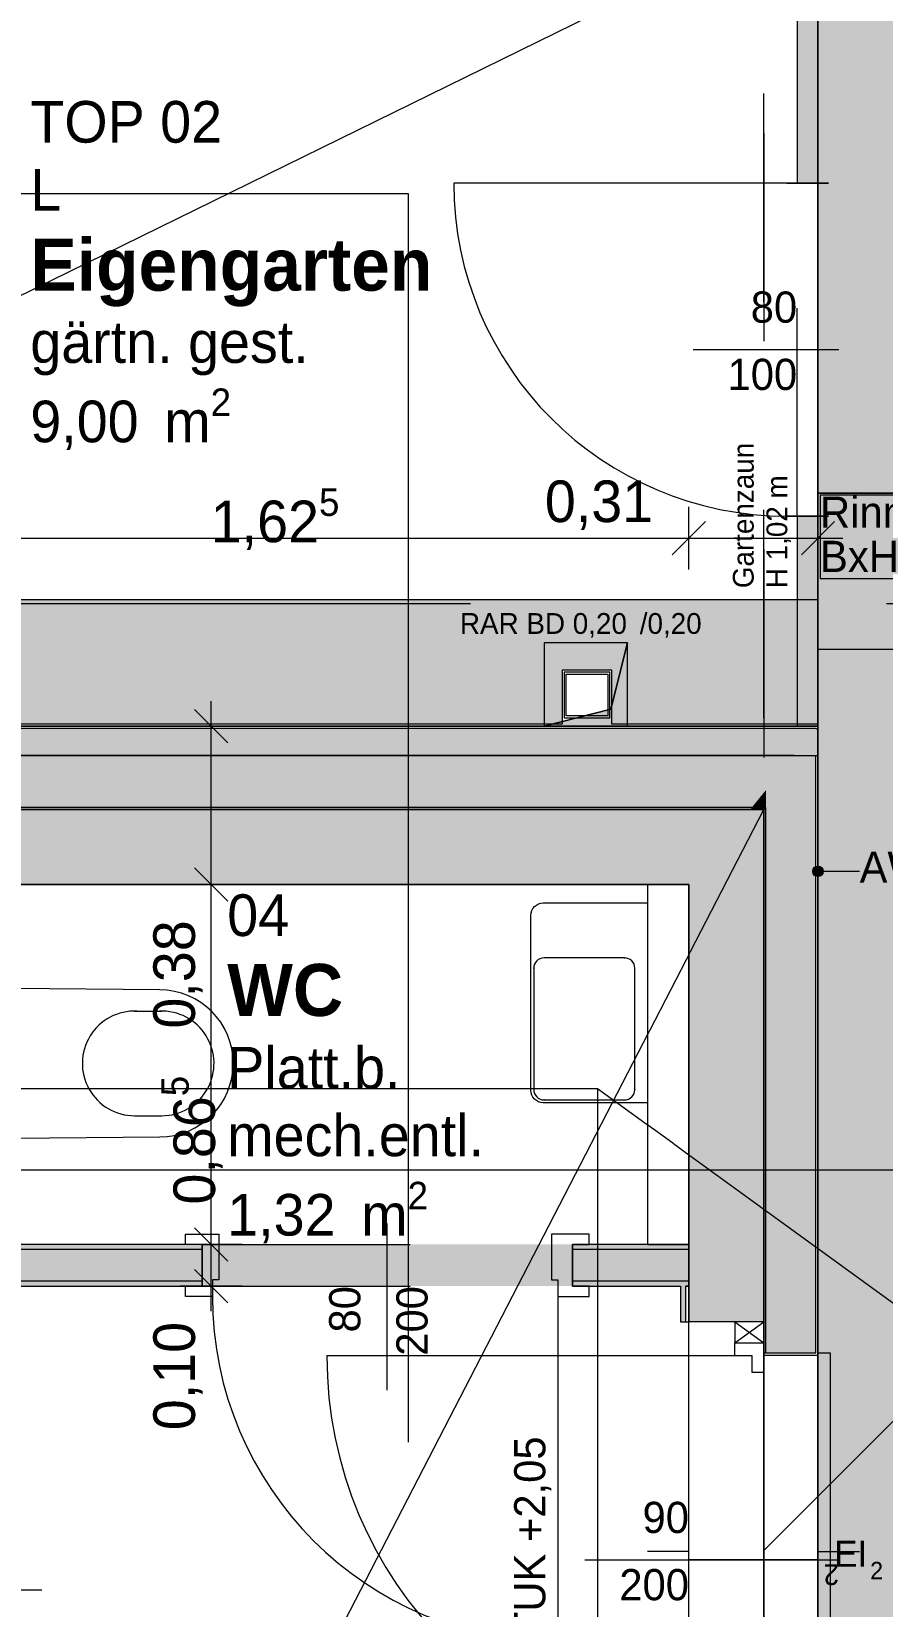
# Model space of a CAD drawing. Header units: metres. Extents: x -3.9 to 83, y -38 to 6.2.
# Drawn here: x 3.545 to 5.59, y -23.41 to -19.626 of the extents above; entities that cross this region are included whole.
import ezdxf

# ---------------------------------------------------------------- set-up
doc = ezdxf.new("R2010")
doc.units = ezdxf.units.M
doc.header["$MEASUREMENT"] = 0
doc.set_wipeout_variables(frame=1)
for name, pattern in [('Achse', [0.004, 0.002, -0.001, 0, -0.001]), ('Baufluchtlinie', [0.013, 0.008, -0.005]), ('Punkt 1_1', [0.075, 0.025, -0.05]), ('Schnittlinie', [0.006, 0.003, -0.0015, 0, -0.0015]), ('Untersicht', [0.001, 0.0005, -0.0005]), ('Wipeout_Contour', [1, 0, -1])]:
    doc.linetypes.add(name, pattern=pattern)
for name, color, linetype in [('0._EG PP_2_000 Achsraster', 7, 'Continuous'), ('0._EG PP_2_110 Wand Aussen', 7, 'Continuous'), ('0._EG PP_2_130 Wand Innen', 7, 'Continuous'), ('0._EG PP_2_135 Wand Vorsatzschale', 7, 'Continuous'), ('0._EG PP_2_140 Geländer transparent', 7, 'Continuous'), ('0._EG PP_2_210 Decke', 7, 'Continuous'), ('0._EG PP_2_220 Bodenaufbau', 7, 'Continuous'), ('0._EG PP_2_221 Bodenaufbau - Abdichtung', 7, 'Continuous'), ('0._EG PP_2_221 Bodenaufbau - Terrassenbelag', 7, 'Continuous'), ('0._EG PP_2_270 Deckendurchbruchsymbol', 7, 'Continuous'), ('0._EG PP_2_540 Sanitäreinrichtung', 7, 'Continuous'), ('0._EG PP_2_611 Entwässerung', 7, 'Continuous'), ('0._EG PP_2_717 Außen Ausstattung', 7, 'Continuous'), ('0._EG PP_2_810 Raum', 7, 'Continuous'), ('0._EG PP_2_815 Raumbegrenzung', 7, 'Continuous'), ('0._EG PP_2_851 Marker Schnitt', 7, 'Continuous'), ('0._EG PP_2_915 Allgemein Beschriftung.x', 7, 'Continuous'), ('0._EG PP_2_945 Einreichplan Beschriftung', 7, 'Continuous'), ('0._EG PP_2_950 Polierplan Bemaßung', 7, 'Continuous'), ('0._EG PP_2_955 Polierplan Beschriftung', 7, 'Continuous')]:
    doc.layers.add(name, color=color, linetype=linetype)
doc.styles.add('ERSTELLTER_STIL_10', font='')
doc.styles.add('ERSTELLTER_STIL_2', font='')
doc.styles.get('ERSTELLTER_STIL_10').set_extended_font_data('Eurostile', bold=True)
doc.styles.get('ERSTELLTER_STIL_2').set_extended_font_data('Eurostile')

msp = doc.modelspace()

# ---------------------------------------------------------------- hatches: boundary and pattern name
at = {"layer": '0._EG PP_2_110 Wand Aussen', "linetype": 'Continuous', "lineweight": 13, "true_color": 0xff6400}
for points in [[(1.9139, -21.3), (1.9139, -21.365), (5.3779, -21.365), (5.4309, -21.3)], [(5.43, -21.365), (5.43, -21.3011), (5.3779, -21.365)], [(5.4309, -21.3), (5.43, -21.3011), (5.43, -21.365), (5.435, -21.365), (5.435, -21.3)], [(5.31, -21.365), (1.9139, -21.365), (1.9139, -21.49), (5.2759, -21.49), (5.31, -21.4482)], [(5.3779, -21.365), (5.31, -21.4482), (5.31, -21.49), (5.43, -21.49), (5.43, -21.365)], [(5.31, -21.4482), (5.3779, -21.365), (5.31, -21.365)], [(5.305, -21.49), (5.305, -21.4544), (5.2759, -21.49)], [(5.31, -21.49), (5.31, -21.4482), (5.305, -21.4544), (5.305, -21.49)], [(5.31, -22.801), (5.43, -22.801), (5.43, -21.49), (5.31, -21.49)]]:
    msp.add_hatch(color=30, dxfattribs=at).paths.add_polyline_path(points)
at = {"layer": '0._EG PP_2_110 Wand Aussen', "linetype": 'Continuous', "lineweight": 0, "true_color": 0x373737}
for points in [[(1.9139, -21.495), (5.2719, -21.495), (5.2759, -21.49), (1.9139, -21.49)], [(5.2759, -21.49), (5.2719, -21.495), (5.305, -21.495), (5.305, -21.49)], [(5.305, -21.49), (5.305, -21.495), (5.31, -21.495), (5.31, -21.49)], [(5.31, -21.495), (5.305, -21.495), (5.305, -22.726), (5.305, -22.801), (5.31, -22.801)]]:
    msp.add_hatch(color=250, dxfattribs=at).paths.add_polyline_path(points)
at = {"layer": '0._EG PP_2_130 Wand Innen', "linetype": 'Continuous', "lineweight": 13, "true_color": 0xfb02fe}
for points in [[(3.5, -22.54), (3.5, -22.5525), (3.955, -22.5525), (3.955, -22.54)], [(3.955, -22.6275), (3.5, -22.6275), (3.5, -22.64), (3.955, -22.64)], [(5.125, -22.6275), (4.845, -22.6275), (4.845, -22.64), (5.125, -22.64)], [(5.105, -22.64), (5.105, -22.726), (5.1175, -22.726), (5.1175, -22.64)]]:
    msp.add_hatch(color=6, dxfattribs=at).paths.add_polyline_path(points)
at = {"layer": '0._EG PP_2_130 Wand Innen', "linetype": 'Continuous', "lineweight": 13, "true_color": 0xffaa00}
msp.add_hatch(color=40, dxfattribs=at).paths.add_polyline_path([(3.5, -22.6275), (3.955, -22.6275), (3.955, -22.5525), (3.5, -22.5525)])
at = {"layer": '0._EG PP_2_130 Wand Innen', "linetype": 'Continuous', "lineweight": 0, "true_color": 0xffffff}
msp.add_hatch(color=7, dxfattribs=at).paths.add_polyline_path([(4.845, -22.54), (3.955, -22.54), (3.955, -22.64), (4.845, -22.64)])
at = {"layer": '0._EG PP_2_140 Geländer transparent', "linetype": 'Continuous', "lineweight": 13}
for points in [[(5.385, -19.54), (5.385, -19.99), (5.435, -19.99), (5.435, -19.54)], [(5.385, -21.295), (5.435, -21.295), (5.435, -20.79), (5.385, -20.79)]]:
    msp.add_hatch(color=4, dxfattribs=at).paths.add_polyline_path(points)
at = {"layer": '0._EG PP_2_221 Bodenaufbau - Terrassenbelag', "linetype": 'Continuous', "lineweight": 0, "true_color": 0x111111}
for points in [[(5.435, -20.735), (10.845, -20.735), (10.845, -20.985), (12.19, -20.985), (12.19, -21.29), (12.46, -21.29), (12.46, -21.16), (12.58, -21.16), (12.58, -21.29), (13.63, -21.29), (13.63, -16.585), (15.075, -16.585), (15.075, -15.075), (12.785, -15.075), (12.785, -15.205), (12.665, -15.205), (12.665, -15.075), (12.37, -15.075), (12.37, -15.28), (12.29, -15.28), (12.29, -19.545), (5.435, -19.545)], [(6.92, -20.735), (5.435, -20.735), (5.435, -23.7911), (10.035, -23.79), (10.035, -23.63), (10.96, -23.63), (10.96, -23.79), (12.335, -23.7912), (12.335, -22.56), (12.065, -22.56), (12.065, -21.0987), (10.845, -21.0987), (10.845, -22.29), (6.92, -22.29)]]:
    msp.add_hatch(color=250, dxfattribs=at).paths.add_polyline_path(points)
at = {"layer": '0._EG PP_2_221 Bodenaufbau - Terrassenbelag', "linetype": 'Continuous', "lineweight": 13, "true_color": 0xaaaaaa}
msp.add_hatch(color=253, dxfattribs=at).paths.add_polyline_path([(0.2591, -15.58), (0.2591, -21.29), (4.82, -21.29), (4.82, -21.16), (4.94, -21.16), (4.94, -21.29), (5.435, -21.29), (5.435, -20.99), (0.5591, -20.99), (0.5591, -15.58)])
at = {"layer": '0._EG PP_2_270 Deckendurchbruchsymbol', "linetype": 'Continuous', "lineweight": 0, "true_color": 0x000000}
msp.add_hatch(color=18, dxfattribs=at).paths.add_polyline_path([(4.7773, -21.2945), (4.9773, -21.2945), (4.9773, -21.0945), (4.9369, -21.2541)])
at = {"layer": '0._EG PP_2_915 Allgemein Beschriftung.x', "linetype": 'Continuous', "lineweight": 0, "true_color": 0x000000}
msp.add_hatch(color=18, dxfattribs=at).paths.add_polyline_path([(5.4225, -21.6435), (5.4235, -21.6483), (5.4262, -21.6523), (5.4302, -21.6551), (5.435, -21.656), (5.4398, -21.6551), (5.4439, -21.6523), (5.4466, -21.6483), (5.4475, -21.6435), (5.4466, -21.6387), (5.4439, -21.6347), (5.4398, -21.632), (5.435, -21.631), (5.4302, -21.632), (5.4262, -21.6347), (5.4235, -21.6387)])

# ---------------------------------------------------------------- linework, layer by layer
at = {"layer": '0._EG PP_2_000 Achsraster', "color": 5, "linetype": 'Achse', "lineweight": 0, "ltscale": 1000}
msp.add_line((-1.5, -21), (21, -21), dxfattribs=at)
at = {"layer": '0._EG PP_2_110 Wand Aussen', "color": 7, "linetype": 'Continuous', "lineweight": 13, "ltscale": 1000}
for p, q in [((5.4309, -21.3), (1.9139, -21.3)), ((5.4309, -21.3), (5.435, -21.3)), ((5.43, -21.49), (5.43, -21.365)), ((5.43, -21.49), (5.43, -21.365)), ((5.2759, -21.49), (1.9139, -21.49)), ((5.2759, -21.49), (5.305, -21.49)), ((5.305, -21.49), (5.31, -21.49)), ((5.31, -21.495), (5.31, -21.49)), ((5.31, -21.495), (5.31, -21.49)), ((5.43, -22.801), (5.43, -21.49)), ((5.31, -22.801), (5.31, -21.495)), ((5.235, -22.776), (5.305, -22.726)), ((5.235, -22.726), (5.305, -22.776)), ((5.305, -22.801), (5.305, -22.726)), ((5.305, -22.801), (5.305, -22.726)), ((5.305, -22.801), (5.305, -22.726)), ((5.235, -22.808), (4.255, -22.808)), ((5.305, -22.801), (5.305, -22.806)), ((5.43, -22.801), (5.305, -22.801)), ((5.305, -22.806), (5.435, -22.806)), ((5.305, -22.806), (5.435, -22.806)), ((5.435, -22.801), (5.435, -22.806)), ((5.465, -22.801), (5.435, -22.801)), ((5.435, -22.801), (5.435, -22.806)), ((5.465, -23.795), (5.465, -22.801)), ((4.875, -23.298), (5.485, -23.298)), ((5.125, -23.278), (5.025, -23.278)), ((5.125, -23.298), (5.125, -23.278)), ((5.435, -23.298), (5.125, -23.298)), ((5.435, -23.298), (5.435, -23.278)), ((5.435, -23.278), (5.535, -23.278))]:
    msp.add_line(p, q, dxfattribs=at)
at = {"layer": '0._EG PP_2_110 Wand Aussen', "color": 1, "linetype": 'Baufluchtlinie', "lineweight": 0, "ltscale": 1000}
for p, q in [((5.31, -21.365), (1.9139, -21.365)), ((5.3779, -21.365), (5.31, -21.365)), ((5.3779, -21.365), (5.43, -21.365)), ((5.43, -21.365), (5.435, -21.365)), ((5.43, -21.365), (5.435, -21.365))]:
    msp.add_line(p, q, dxfattribs=at)
at = {"layer": '0._EG PP_2_110 Wand Aussen', "color": 7, "linetype": 'Continuous', "lineweight": 18, "ltscale": 1000}
for p, q in [((5.125, -21.495), (1.9839, -21.495)), ((5.2719, -21.495), (5.125, -21.495)), ((5.2719, -21.495), (5.305, -21.495)), ((5.305, -21.675), (5.305, -21.495)), ((5.305, -21.675), (5.305, -21.495)), ((5.305, -22.726), (5.305, -21.675)), ((5.235, -22.726), (5.125, -22.726)), ((5.235, -22.726), (5.125, -22.726)), ((5.305, -22.726), (5.235, -22.726)), ((5.305, -22.726), (5.235, -22.726)), ((5.305, -22.726), (5.235, -22.726)), ((5.305, -23.795), (5.305, -22.801))]:
    msp.add_line(p, q, dxfattribs=at)
at = {"layer": '0._EG PP_2_110 Wand Aussen', "color": 7, "linetype": 'Punkt 1_1', "lineweight": 13, "ltscale": 1000}
for p, q in [((5.125, -23.87), (5.125, -22.726)), ((5.435, -23.79), (5.435, -22.806))]:
    msp.add_line(p, q, dxfattribs=at)
at = {"layer": '0._EG PP_2_110 Wand Aussen', "color": 8, "linetype": 'Continuous', "lineweight": 13, "ltscale": 1000}
for p, q in [((5.235, -22.808), (5.235, -22.776)), ((5.235, -22.776), (5.305, -22.776)), ((5.305, -22.776), (5.305, -22.848)), ((5.2765, -22.808), (5.235, -22.808)), ((5.2765, -22.848), (5.2765, -22.808)), ((5.305, -22.848), (5.2765, -22.848))]:
    msp.add_line(p, q, dxfattribs=at)
at = {"layer": '0._EG PP_2_110 Wand Aussen', "color": 7, "linetype": 'Continuous', "lineweight": 13, "ltscale": 1000, "flags": 128}
for points in [[(5.435, -21.295), (1.9139, -21.295)], [(5.435, -21.295), (5.435, -21.3)], [(5.435, -21.3), (5.435, -21.365)], [(5.435, -22.801), (5.435, -21.365)]]:
    msp.add_lwpolyline(points, dxfattribs=at)
msp.add_lwpolyline([(5.305, -22.776), (5.305, -22.726), (5.235, -22.726), (5.235, -22.776)], close=True, dxfattribs=at)
at = {"layer": '0._EG PP_2_110 Wand Aussen', "color": 7, "linetype": 'Continuous', "lineweight": 13, "ltscale": 1000}
msp.add_arc((5.235, -22.808), 0.98, 180, 270, dxfattribs=at)
at = {"layer": '0._EG PP_2_130 Wand Innen', "color": 8, "linetype": 'Continuous', "lineweight": 13, "ltscale": 1000}
for p, q in [((3.915, -22.54), (3.915, -22.515)), ((3.915, -22.515), (3.995, -22.515)), ((3.995, -22.515), (3.995, -22.625)), ((4.795, -22.515), (4.795, -22.625)), ((4.885, -22.515), (4.795, -22.515)), ((4.885, -22.54), (4.885, -22.515)), ((3.955, -22.54), (3.915, -22.54)), ((3.955, -22.64), (3.955, -22.54)), ((4.845, -22.64), (4.845, -22.54)), ((4.845, -22.54), (4.885, -22.54)), ((3.995, -22.625), (3.98, -22.625)), ((3.98, -22.625), (3.98, -22.665)), ((4.795, -22.625), (4.81, -22.625)), ((4.81, -22.625), (4.81, -22.665)), ((3.915, -22.665), (3.915, -22.64)), ((3.915, -22.64), (3.955, -22.64)), ((3.98, -22.665), (3.915, -22.665)), ((4.81, -22.665), (4.885, -22.665)), ((4.885, -22.64), (4.845, -22.64)), ((4.885, -22.665), (4.885, -22.64))]:
    msp.add_line(p, q, dxfattribs=at)
at = {"layer": '0._EG PP_2_130 Wand Innen', "color": 7, "linetype": 'Continuous', "lineweight": 13, "ltscale": 1000}
for p, q in [((4.4, -22.89), (4.4, -22.49)), ((4.81, -22.665), (4.81, -23.495)), ((3.145, -23.37), (3.57, -23.37))]:
    msp.add_line(p, q, dxfattribs=at)
at = {"layer": '0._EG PP_2_130 Wand Innen', "color": 7, "linetype": 'Continuous', "lineweight": 18, "ltscale": 1000}
for p, q in [((3.955, -22.5525), (3.5, -22.5525)), ((3.955, -22.54), (3.955, -22.5525)), ((3.955, -22.54), (3.955, -22.5525)), ((3.955, -22.54), (3.955, -22.5525)), ((3.955, -22.5525), (3.955, -22.6275)), ((3.955, -22.5525), (3.955, -22.6275)), ((3.955, -22.5525), (3.955, -22.6275)), ((4.845, -22.54), (4.845, -22.5525)), ((4.845, -22.54), (4.845, -22.5525)), ((4.845, -22.54), (4.845, -22.5525)), ((4.845, -22.5525), (4.845, -22.6275)), ((4.845, -22.5525), (4.845, -22.6275)), ((4.845, -22.5525), (4.845, -22.6275)), ((3.5, -22.6275), (3.955, -22.6275)), ((3.955, -22.6275), (3.955, -22.64)), ((3.955, -22.6275), (3.955, -22.64)), ((3.955, -22.6275), (3.955, -22.64)), ((4.845, -22.6275), (5.125, -22.6275)), ((4.845, -22.6275), (4.845, -22.64)), ((4.845, -22.6275), (4.845, -22.64)), ((4.845, -22.6275), (4.845, -22.64)), ((5.1175, -22.726), (5.1175, -22.64))]:
    msp.add_line(p, q, dxfattribs=at)
at = {"layer": '0._EG PP_2_130 Wand Innen', "color": 8, "linetype": 'Untersicht', "lineweight": 13, "ltscale": 1000}
for p, q in [((3.955, -22.54), (4.845, -22.54)), ((3.955, -22.64), (4.845, -22.64))]:
    msp.add_line(p, q, dxfattribs=at)
at = {"layer": '0._EG PP_2_130 Wand Innen', "color": 7, "linetype": 'Continuous', "lineweight": 18, "ltscale": 1000, "flags": 128}
for points in [[(3.955, -22.54), (3.5, -22.54)], [(3.52, -22.64), (3.955, -22.64)], [(4.845, -22.64), (5.105, -22.64)], [(5.105, -22.64), (5.105, -22.726)], [(5.1175, -22.64), (5.125, -22.64)], [(5.125, -22.64), (5.1175, -22.64)], [(5.125, -22.726), (5.125, -22.64)], [(5.105, -22.726), (5.125, -22.726)]]:
    msp.add_lwpolyline(points, dxfattribs=at)
at = {"layer": '0._EG PP_2_130 Wand Innen', "color": 7, "linetype": 'Continuous', "lineweight": 13, "ltscale": 1000}
msp.add_arc((4.81, -22.665), 0.83, 180, 270, dxfattribs=at)
at = {"layer": '0._EG PP_2_140 Geländer transparent', "color": 7, "linetype": 'Continuous', "lineweight": 13, "ltscale": 1000}
for p, q in [((5.36, -19.99), (4.56, -19.99)), ((5.135, -20.39), (5.485, -20.39))]:
    msp.add_line(p, q, dxfattribs=at)
at = {"layer": '0._EG PP_2_140 Geländer transparent', "color": 8, "linetype": 'Continuous', "lineweight": 13, "ltscale": 1000}
for p, q in [((5.385, -19.99), (5.36, -19.99)), ((5.36, -19.99), (5.46, -19.99)), ((5.435, -19.99), (5.385, -19.99)), ((5.46, -19.99), (5.435, -19.99)), ((5.385, -20.79), (5.36, -20.79)), ((5.36, -20.79), (5.46, -20.79)), ((5.435, -20.79), (5.385, -20.79)), ((5.46, -20.79), (5.435, -20.79))]:
    msp.add_line(p, q, dxfattribs=at)
at = {"layer": '0._EG PP_2_140 Geländer transparent', "color": 7, "linetype": 'Continuous', "lineweight": 18, "ltscale": 1000}
for p, q in [((5.385, -19.99), (5.435, -19.99)), ((5.385, -19.99), (5.435, -19.99)), ((5.385, -19.99), (5.435, -19.99)), ((5.385, -20.79), (5.435, -20.79)), ((5.385, -20.79), (5.435, -20.79)), ((5.385, -20.79), (5.435, -20.79))]:
    msp.add_line(p, q, dxfattribs=at)
at = {"layer": '0._EG PP_2_140 Geländer transparent', "color": 8, "linetype": 'Untersicht', "lineweight": 13, "ltscale": 1000}
for p, q in [((5.385, -20.79), (5.385, -19.99)), ((5.435, -20.79), (5.435, -19.99))]:
    msp.add_line(p, q, dxfattribs=at)
at = {"layer": '0._EG PP_2_140 Geländer transparent', "color": 7, "linetype": 'Continuous', "lineweight": 18, "ltscale": 1000, "flags": 128}
for points in [[(5.385, -19.54), (5.385, -19.99)], [(5.435, -19.99), (5.435, -19.54)], [(5.385, -20.79), (5.385, -21.295)], [(5.435, -21.295), (5.435, -20.79)], [(5.385, -21.295), (5.435, -21.295)]]:
    msp.add_lwpolyline(points, dxfattribs=at)
at = {"layer": '0._EG PP_2_140 Geländer transparent', "color": 7, "linetype": 'Continuous', "lineweight": 13, "ltscale": 1000}
msp.add_arc((5.36, -19.99), 0.8, 180, 270, dxfattribs=at)
at = {"layer": '0._EG PP_2_210 Decke', "color": 8, "linetype": 'Continuous', "lineweight": 13, "ltscale": 1000, "flags": 128}
msp.add_lwpolyline([(0.1831, -14.47), (0.185, -14.9998), (0.185, -21.895), (3.305, -21.895), (3.305, -22.165), (4.905, -22.165), (4.905, -24.32), (7.875, -24.32), (7.875, -23.85), (9.87, -23.85), (9.87, -24.32), (13.0067, -24.32), (12.9484, -23.92), (12.865, -23.92), (12.865, -21.895), (18.7604, -21.895), (18.7621, -21.495), (18.7694, -20.4274), (14.6603, -20.4274), (15.32, -17.3819), (15.32, -14.87), (15.32, -14.47)], close=True, dxfattribs=at)
at = {"layer": '0._EG PP_2_210 Decke', "color": 7, "linetype": 'Continuous', "lineweight": 13, "ltscale": 1000, "true_color": 0xf4f4f4, "flags": 128}
msp.add_lwpolyline([(5.305, -21.495), (0.1844, -21.495), (0.1967, -31.38), (9.535, -31.38), (9.535, -30.88), (12.385, -30.88), (12.385, -29.98), (18.7258, -29.98), (18.7621, -21.495), (12.465, -21.495), (12.465, -24.32), (13.0067, -24.32), (13.2326, -25.87), (9.875, -25.87), (7.875, -25.87), (7.875, -23.92), (5.305, -23.92)], close=True, dxfattribs=at)
at = {"layer": '0._EG PP_2_220 Bodenaufbau', "color": 7, "linetype": 'Continuous', "lineweight": 13, "ltscale": 1000, "true_color": 0xf4f4f4, "flags": 128}
for points in [[(0.1853, -15.07), (0.185, -14.9998), (0.185, -21.365), (5.435, -21.365), (5.435, -23.79), (7.875, -23.79), (7.875, -23.85), (9.875, -23.85), (9.875, -23.79), (10.035, -23.79), (10.035, -23.68), (10.94, -23.68), (10.94, -23.79), (12.335, -23.79), (12.335, -21.365), (18.463, -21.365), (18.4871, -17.7847), (14.9872, -17.7847), (15.08, -17.3563), (15.08, -14.87), (13.61, -14.87), (13.61, -15.07)], [(12.285, -15.07), (12.285, -19.54), (5.435, -19.54), (5.435, -23.79), (7.875, -23.79), (7.875, -23.85), (9.875, -23.85), (9.875, -23.79), (12.335, -23.79), (12.335, -21.295), (13.635, -21.295), (13.635, -16.59), (15.08, -16.59), (15.08, -15.07)], [(0.1053, -21.295), (5.435, -21.295), (5.435, -19.4902), (0.1053, -19.4902)]]:
    msp.add_lwpolyline(points, close=True, dxfattribs=at)
at = {"layer": '0._EG PP_2_221 Bodenaufbau - Abdichtung', "color": 171, "linetype": 'Untersicht', "lineweight": 13, "ltscale": 1000, "true_color": 0x6c6cff, "flags": 128}
for points in [[(5.305, -14.87), (5.305, -21.495)], [(5.305, -23.275), (5.305, -14.87)], [(5.305, -23.275), (8.585, -19.995)], [(8.585, -19.995), (5.305, -23.275)], [(5.305, -21.495), (3.525, -21.495)], [(5.305, -23.92), (5.305, -23.275)]]:
    msp.add_lwpolyline(points, dxfattribs=at)
at = {"layer": '0._EG PP_2_221 Bodenaufbau - Terrassenbelag', "color": 7, "linetype": 'Continuous', "lineweight": 18, "ltscale": 1000, "flags": 128}
for points in [[(5.435, -20.735), (5.435, -19.545)], [(10.845, -20.735), (5.435, -20.735)], [(5.435, -23.7911), (5.435, -20.735)], [(5.435, -20.735), (6.92, -20.735)], [(0.5591, -20.99), (5.435, -20.99)], [(5.435, -20.99), (5.435, -21.29)], [(4.82, -21.16), (4.82, -21.29)], [(4.94, -21.16), (4.82, -21.16)], [(4.94, -21.29), (4.94, -21.16)], [(4.82, -21.29), (0.2591, -21.29)], [(5.435, -21.29), (4.94, -21.29)]]:
    msp.add_lwpolyline(points, dxfattribs=at)
at = {"layer": '0._EG PP_2_270 Deckendurchbruchsymbol', "color": 7, "linetype": 'Continuous', "lineweight": 13, "ltscale": 1000, "flags": 128}
for points in [[(4.9369, -21.2541), (4.9773, -21.0945), (4.7773, -21.0945), (4.7773, -21.2945)], [(4.7773, -21.2945), (4.9773, -21.2945), (4.9773, -21.0945), (4.9369, -21.2541)]]:
    msp.add_lwpolyline(points, close=True, dxfattribs=at)
at = {"layer": '0._EG PP_2_540 Sanitäreinrichtung', "color": 150, "linetype": 'Continuous', "lineweight": 13, "ltscale": 1000, "true_color": 0x0f7ffe}
for p, q in [((4.97, -21.8514), (4.7769, -21.8514)), ((4.7519, -21.8764), (4.7519, -22.1677)), ((4.995, -22.1677), (4.995, -21.8764)), ((3.7931, -21.9792), (3.858, -21.9792)), ((4.7769, -22.1927), (4.97, -22.1927)), ((3.7931, -22.2308), (3.858, -22.2308))]:
    msp.add_line(p, q, dxfattribs=at)
at = {"layer": '0._EG PP_2_540 Sanitäreinrichtung', "color": 150, "linetype": 'Continuous', "lineweight": 13, "ltscale": 1000, "true_color": 0x0f7ffe, "flags": 128}
msp.add_lwpolyline([(3.5, -21.925), (3.5, -22.285), (3.8535, -22.2815, 0.999827), (3.8535, -21.9285)], format="xyb", close=True, dxfattribs=at)
at = {"layer": '0._EG PP_2_540 Sanitäreinrichtung', "color": 150, "linetype": 'Continuous', "lineweight": 13, "ltscale": 1000, "true_color": 0x0f7ffe}
for centre, radius, start, end in [((4.7769, -21.8764), 0.025, 90, 180), ((4.97, -21.8764), 0.025, 0, 90), ((3.7932, -22.105), 0.1258, 87.5706, 269.9593), ((3.858, -22.105), 0.1258, 270.0407, 92.4294), ((4.7769, -22.1677), 0.025, 180, 270), ((4.97, -22.1677), 0.025, 270, 0)]:
    msp.add_arc(centre, radius, start, end, dxfattribs=at)
for p in [(4.97, -21.8514), (4.7519, -21.8764), (4.995, -22.1677), (4.7769, -22.1927)]:
    msp.add_point(p, dxfattribs=at)
at = {"layer": '0._EG PP_2_611 Entwässerung', "color": 7, "linetype": 'Continuous', "lineweight": 13, "ltscale": 1000, "flags": 128}
msp.add_lwpolyline([(5.44, -20.94), (6.79, -20.94), (6.79, -20.74), (5.44, -20.74)], close=True, dxfattribs=at)
at = {"layer": '0._EG PP_2_611 Entwässerung', "color": 171, "linetype": 'Continuous', "lineweight": 13, "ltscale": 1000, "true_color": 0x6c6cff, "flags": 128}
for points in [[(4.825, -21.275), (4.935, -21.275), (4.935, -21.165), (4.825, -21.165)], [(4.83, -21.17), (4.93, -21.17), (4.93, -21.27), (4.83, -21.27)]]:
    msp.add_lwpolyline(points, close=True, dxfattribs=at)
at = {"layer": '0._EG PP_2_717 Außen Ausstattung', "color": 7, "linetype": 'Continuous', "lineweight": 13, "ltscale": 1000}
msp.add_line((5.385, -19.99), (4.585, -19.99), dxfattribs=at)
at = {"layer": '0._EG PP_2_815 Raumbegrenzung', "color": 8, "linetype": 'Continuous', "lineweight": 13, "ltscale": 1000, "flags": 128}
msp.add_lwpolyline([(5.435, -21.295), (5.435, -21.11), (6.795, -21.11), (6.795, -22.52), (7.295, -22.52), (7.295, -22.36), (10.345, -22.36), (10.345, -22.52), (10.845, -22.52), (10.845, -20.98)], dxfattribs=at)
at = {"layer": '0._EG PP_2_851 Marker Schnitt', "color": 7, "linetype": 'Schnittlinie', "lineweight": 13, "ltscale": 1000}
for p, q in [((3.45, -20.015), (4.45, -20.015)), ((4.45, -20.015), (4.45, -35.645))]:
    msp.add_line(p, q, dxfattribs=at)
at = {"layer": '0._EG PP_2_915 Allgemein Beschriftung.x', "color": 7, "linetype": 'Continuous', "lineweight": 13, "ltscale": 1000}
for p, q in [((5.4475, -21.6435), (5.485, -21.6435)), ((5.485, -21.6435), (5.535, -21.6435))]:
    msp.add_line(p, q, dxfattribs=at)
msp.add_circle((5.435, -21.6435), 0.0125, dxfattribs=at)
at = {"layer": '0._EG PP_2_950 Polierplan Bemaßung', "color": 6, "linetype": 'Continuous', "lineweight": 13, "ltscale": 1000, "true_color": 0xfb02fe}
for p, q in [((5.125, -20.918), (5.125, -20.768)), ((5.125, -20.918), (5.125, -20.768)), ((5.435, -20.918), (5.435, -20.768)), ((5.435, -20.918), (5.435, -20.768)), ((5.165, -20.803), (5.085, -20.883)), ((5.165, -20.803), (5.085, -20.883)), ((5.395, -20.883), (5.475, -20.803)), ((5.395, -20.883), (5.475, -20.803)), ((3.5, -20.843), (5.125, -20.843)), ((3.5, -20.843), (5.125, -20.843)), ((5.125, -20.843), (5.435, -20.843)), ((5.125, -20.843), (5.435, -20.843)), ((5.435, -20.843), (5.495, -20.843)), ((5.435, -20.843), (5.495, -20.843)), ((4.0166, -21.335), (3.9366, -21.255)), ((3.9766, -21.295), (3.9766, -21.235)), ((4.0516, -21.295), (3.9016, -21.295)), ((3.9766, -21.675), (3.9766, -21.295)), ((3.9366, -21.635), (4.0166, -21.715)), ((4.0516, -21.675), (3.9016, -21.675)), ((3.9766, -22.54), (3.9766, -21.675)), ((3.9366, -22.5), (4.0166, -22.58)), ((4.0516, -22.54), (3.9016, -22.54)), ((3.9766, -22.64), (3.9766, -22.54)), ((3.9366, -22.6), (4.0166, -22.68)), ((4.0516, -22.64), (3.9016, -22.64)), ((3.9766, -22.7), (3.9766, -22.64))]:
    msp.add_line(p, q, dxfattribs=at)

# ---------------------------------------------------------------- texts
at = {"layer": '0._EG PP_2_110 Wand Aussen', "color": 7, "linetype": 'Continuous', "lineweight": 13, "style": 'ERSTELLTER_STIL_2'}
for s, insert, char_height, attachment_point, rotation in [('\\A1;{\\pqr;\\pt0;\\fEurostile|b0|i0|c0|p0;\\W1.000000;STUK +2,05}', (4.7939, -23.0013), 0.075, 9, 90), ('\\A1;{\\pql;\\fEurostile|b0|i0|c0|p0;\\W1.000000;2}', (5.486, -23.3584), 0.05, 1, 180)]:
    msp.add_mtext(s, dxfattribs=dict(at, insert=insert, char_height=char_height, attachment_point=attachment_point, rotation=rotation))
at = {"layer": '0._EG PP_2_110 Wand Aussen', "color": 7, "linetype": 'Continuous', "lineweight": 13, "attachment_point": 9, "style": 'ERSTELLTER_STIL_2'}
for s, insert, char_height in [('\\A1;{\\pqr;\\pt0;\\fEurostile|b0|i0|c0|p0;\\W1.000000;90}', (5.125, -23.2344), 0.075), ('\\A1;{\\pqr;\\pt0;\\fEurostile|b0|i0|c0|p0;\\W1.000000;EI}', (5.5531, -23.3144), 0.0625), ('\\A1;{\\pqr;\\pt0;\\fEurostile|b0|i0|c0|p0;\\W1.000000;2}', (5.5914, -23.3444), 0.041667), ('\\A1;{\\pqr;\\pt0;\\fEurostile|b0|i0|c0|p0;\\W1.000000;200}', (5.125, -23.396), 0.075)]:
    msp.add_mtext(s, dxfattribs=dict(at, insert=insert, char_height=char_height))
at = {"layer": '0._EG PP_2_130 Wand Innen', "color": 7, "linetype": 'Continuous', "lineweight": 13, "char_height": 0.075, "attachment_point": 9, "rotation": 90, "style": 'ERSTELLTER_STIL_2'}
for s, insert in [('\\A1;{\\pqr;\\pt0;\\fEurostile|b0|i0|c0|p0;\\W1.000000;80}', (4.3364, -22.64)), ('\\A1;{\\pqr;\\pt0;\\fEurostile|b0|i0|c0|p0;\\W1.000000;200}', (4.498, -22.64))]:
    msp.add_mtext(s, dxfattribs=dict(at, insert=insert))
at = {"layer": '0._EG PP_2_140 Geländer transparent', "color": 7, "linetype": 'Continuous', "lineweight": 13, "char_height": 0.075, "attachment_point": 9, "style": 'ERSTELLTER_STIL_2'}
for s, insert in [('\\A1;{\\pqr;\\pt0;\\fEurostile|b0|i0|c0|p0;\\W1.000000;80}', (5.385, -20.3264)), ('\\A1;{\\pqr;\\pt0;\\fEurostile|b0|i0|c0|p0;\\W1.000000;100}', (5.385, -20.488))]:
    msp.add_mtext(s, dxfattribs=dict(at, insert=insert))
at = {"layer": '0._EG PP_2_270 Deckendurchbruchsymbol', "color": 1, "linetype": 'Continuous', "lineweight": 0, "insert": (4.8773, -21.0876), "char_height": 0.05, "attachment_point": 8, "style": 'ERSTELLTER_STIL_2'}
msp.add_mtext('\\A1;{\\pqc;\\pt0;\\fEurostile|b0|i0|c0|p0;\\W1.000000;RAR BD 0,20\\fEurostile|b0|i0|c0|p0;\\W1.000000;\\A1{\\H.66x;\\S^  ;}\\fEurostile|b0|i0|c0|p0;\\W1.000000; /0,20\\fEurostile|b0|i0|c0|p0;\\W1.000000;\\A1{\\H.66x;\\S^  ;}\\fEurostile|b0|i0|c0|p0;\\W1.000000;\\fEurostile|b0|i0|c0|p0;\\W1.000000;\\A1{\\H.66x;\\S^  ;}}', dxfattribs=at)
at = {"layer": '0._EG PP_2_810 Raum', "color": 7, "linetype": 'Continuous', "lineweight": 13, "attachment_point": 1}
for s, insert, char_height, style in [('\\A1;{\\pql;\\pt0;\\fEurostile|b0|i0|c0|p0;\\W1.000000;TOP 02}', (3.5424, -19.7927), 0.1, 'ERSTELLTER_STIL_2'), ('\\A1;{\\pql;\\pt0;\\fEurostile|b0|i0|c0|p0;\\W1.000000;L}', (3.5424, -19.9562), 0.1, 'ERSTELLTER_STIL_2'), ('\\A1;{\\pql;\\pt0;\\fEurostile|b1|i0|c0|p0;\\W1.000000;Eigengarten}', (3.5424, -20.1234), 0.125, 'ERSTELLTER_STIL_10'), ('\\A1;{\\pql;\\pt0;\\fEurostile|b0|i0|c0|p0;\\W1.000000;gärtn. gest.}', (3.5424, -20.3219), 0.1, 'ERSTELLTER_STIL_2'), ('\\A1;{\\pql;\\pt0,0.05;\\fEurostile|b0|i0|c0|p0;\\W1.000000;9,00\\fEurostile|b0|i0|c0|p0;\\W1.000000;\\A1{\\H.66x;\\S^  ;}\\fEurostile|b0|i0|c0|p0;\\W1.000000; m\\fEurostile|b0|i0|c0|p0;\\W1.000000;\\A1{\\H.66x;\\S2^  ;}}', (3.5424, -20.4834), 0.1, 'ERSTELLTER_STIL_2'), ('\\A1;{\\pql;\\pt0;\\fEurostile|b0|i0|c0|p0;\\W1.000000;04}', (4.0156, -21.6989), 0.1, 'ERSTELLTER_STIL_2'), ('\\A1;{\\pql;\\pt0;\\fEurostile|b1|i0|c0|p0;\\W1.000000;WC}', (4.0156, -21.866), 0.125, 'ERSTELLTER_STIL_10'), ('\\A1;{\\pql;\\pt0;\\fEurostile|b0|i0|c0|p0;\\W1.000000;Platt.b.}', (4.0156, -22.0655), 0.1, 'ERSTELLTER_STIL_2'), ('\\A1;{\\pql;\\pt0;\\fEurostile|b0|i0|c0|p0;\\W1.000000;mech.entl.}', (4.0156, -22.228), 0.1, 'ERSTELLTER_STIL_2'), ('\\A1;{\\pql;\\pt0,0.05;\\fEurostile|b0|i0|c0|p0;\\W1.000000;1,32\\fEurostile|b0|i0|c0|p0;\\W1.000000;\\A1{\\H.66x;\\S^  ;}\\fEurostile|b0|i0|c0|p0;\\W1.000000; m\\fEurostile|b0|i0|c0|p0;\\W1.000000;\\A1{\\H.66x;\\S2^  ;}}', (4.0156, -22.3895), 0.1, 'ERSTELLTER_STIL_2')]:
    msp.add_mtext(s, dxfattribs=dict(at, insert=insert, char_height=char_height, style=style))
at = {"layer": '0._EG PP_2_915 Allgemein Beschriftung.x', "color": 7, "linetype": 'Continuous', "lineweight": 13, "insert": (5.535, -21.6341), "char_height": 0.075, "attachment_point": 4, "style": 'ERSTELLTER_STIL_2'}
msp.add_mtext('\\A1;{\\pql;\\fEurostile|b0|i0|c0|p0;\\W1.000000;AW01d}', dxfattribs=at)
at = {"layer": '0._EG PP_2_945 Einreichplan Beschriftung', "color": 7, "linetype": 'Continuous', "lineweight": 13, "insert": (5.3705, -20.9632), "char_height": 0.05, "width": 0.39294, "attachment_point": 7, "rotation": 90, "line_spacing_factor": 0.968161, "style": 'ERSTELLTER_STIL_2'}
msp.add_mtext('\\A1;{\\pql;\\fEurostile|b0|i0|c0|p0;\\W1.000000;Gartenzaun\\fEurostile|b0|i0|c0|p0;\\W1.000000; H \\fEurostile|b0|i0|c0|p0;\\W1.000000;1,02\\fEurostile|b0|i0|c0|p0;\\W1.000000; m}', dxfattribs=at)
at = {"layer": '0._EG PP_2_950 Polierplan Bemaßung', "color": 6, "linetype": 'Continuous', "lineweight": 13, "true_color": 0xfb02fe, "insert": (3.9758, -20.882), "char_height": 0.1, "attachment_point": 7, "style": 'ERSTELLTER_STIL_2'}
msp.add_mtext('\\A1;{\\pql;\\fEurostile|b0|i0|c0|p0;\\W1.000000;1,62\\fEurostile|b0|i0|c0|p0;\\W1.000000;\\A1{\\H.66x;\\S5^  ;}}', dxfattribs=at)
msp.add_mtext('\\A1;{\\pql;\\fEurostile|b0|i0|c0|p0;\\W1.000000;1,62\\fEurostile|b0|i0|c0|p0;\\W1.000000;\\A1{\\H.66x;\\S5^  ;}}', dxfattribs=at)
at = {"layer": '0._EG PP_2_950 Polierplan Bemaßung', "color": 6, "linetype": 'Continuous', "lineweight": 13, "true_color": 0xfb02fe, "insert": (4.7787, -20.823), "char_height": 0.1, "width": 0.306373, "attachment_point": 7, "style": 'ERSTELLTER_STIL_2'}
msp.add_mtext('\\A1;{\\pql;\\fEurostile|b0|i0|c0|p0;\\W1.000000;0,31}', dxfattribs=at)
msp.add_mtext('\\A1;{\\pql;\\fEurostile|b0|i0|c0|p0;\\W1.000000;0,31}', dxfattribs=at)
at = {"layer": '0._EG PP_2_950 Polierplan Bemaßung', "color": 6, "linetype": 'Continuous', "lineweight": 13, "true_color": 0xfb02fe, "char_height": 0.1, "width": 0.306373, "attachment_point": 7, "rotation": 90, "style": 'ERSTELLTER_STIL_2'}
for s, insert in [('\\A1;{\\pql;\\fEurostile|b0|i0|c0|p0;\\W1.000000;0,38}', (3.9566, -22.0214)), ('\\A1;{\\pql;\\fEurostile|b0|i0|c0|p0;\\W1.000000;0,10}', (3.9566, -22.9864))]:
    msp.add_mtext(s, dxfattribs=dict(at, insert=insert))
at = {"layer": '0._EG PP_2_950 Polierplan Bemaßung', "color": 6, "linetype": 'Continuous', "lineweight": 13, "true_color": 0xfb02fe, "insert": (4.0155, -22.4442), "char_height": 0.1, "attachment_point": 7, "rotation": 90, "style": 'ERSTELLTER_STIL_2'}
msp.add_mtext('\\A1;{\\pql;\\fEurostile|b0|i0|c0|p0;\\W1.000000;0,86\\fEurostile|b0|i0|c0|p0;\\W1.000000;\\A1{\\H.66x;\\S5^  ;}}', dxfattribs=at)
at = {"layer": '0._EG PP_2_955 Polierplan Beschriftung', "color": 7, "linetype": 'Continuous', "lineweight": 13, "char_height": 0.075, "attachment_point": 1, "style": 'ERSTELLTER_STIL_2'}
for s, insert in [('\\A1;{\\pql;\\fEurostile|b0|i0|c0|p0;\\W1.000000;Rinne ungeschützt\\fEurostile|b0|i0|c0|p0;\\W1.000000;  }', (5.44, -20.7431)), ('\\A1;{\\pql;\\pt0,1;\\fEurostile|b0|i0|c0|p0;\\W1.000000;BxH }', (5.44, -20.8493))]:
    msp.add_mtext(s, dxfattribs=dict(at, insert=insert))

# ---------------------------------------------------------------- next in the draw order: wipeouts: each hides what was drawn before it
at = {"color": 254, "linetype": 'Wipeout_Contour', "lineweight": 0, "ltscale": 90.722417}
msp.add_wipeout([(5.025, -21.675), (5.025, -22.54), (5.0375, -22.54), (5.0375, -21.675)], dxfattribs=at).dxf.layer = '0._EG PP_2_135 Wand Vorsatzschale'
at = {"color": 254, "linetype": 'Wipeout_Contour', "lineweight": 0, "ltscale": 90.789841}
msp.add_wipeout([(5.125, -22.54), (5.125, -21.675), (5.0875, -21.675), (5.0875, -22.54)], dxfattribs=at).dxf.layer = '0._EG PP_2_135 Wand Vorsatzschale'

# ---------------------------------------------------------------- next in the draw order: hatches: boundary and pattern name
at = {"layer": '0._EG PP_2_110 Wand Aussen', "linetype": 'Continuous', "lineweight": 13, "true_color": 0x3f7f02}
for points in [[(5.125, -21.675), (5.305, -21.675), (5.305, -21.495), (5.2719, -21.495)], [(5.125, -21.675), (5.2719, -21.495), (5.125, -21.495)], [(5.125, -21.675), (5.125, -22.726), (5.235, -22.726), (5.305, -22.726), (5.305, -21.675)]]:
    msp.add_hatch(color=76, dxfattribs=at).paths.add_polyline_path(points)

# ---------------------------------------------------------------- next in the draw order: linework, layer by layer
at = {"layer": '0._EG PP_2_110 Wand Aussen', "color": 7, "linetype": 'Continuous', "lineweight": 18, "ltscale": 1000, "flags": 128}
msp.add_lwpolyline([(5.125, -21.675), (5.125, -22.726)], dxfattribs=at)
at = {"layer": '0._EG PP_2_130 Wand Innen', "color": 7, "linetype": 'Continuous', "lineweight": 18, "ltscale": 1000, "flags": 128}
msp.add_lwpolyline([(5.125, -22.64), (5.125, -22.54)], dxfattribs=at)
at = {"layer": '0._EG PP_2_135 Wand Vorsatzschale', "color": 7, "linetype": 'Continuous', "lineweight": 18, "ltscale": 1000, "flags": 128}
msp.add_lwpolyline([(5.125, -22.54), (5.125, -21.675)], dxfattribs=at)

# ---------------------------------------------------------------- next in the draw order: wipeouts: each hides what was drawn before it
at = {"color": 254, "linetype": 'Wipeout_Contour', "lineweight": 0, "ltscale": 90.750693}
msp.add_wipeout([(5.0375, -21.675), (5.0375, -22.54), (5.0875, -22.54), (5.0875, -21.675)], dxfattribs=at).dxf.layer = '0._EG PP_2_135 Wand Vorsatzschale'

# ---------------------------------------------------------------- next in the draw order: hatches: boundary and pattern name
at = {"layer": '0._EG PP_2_110 Wand Aussen', "linetype": 'Continuous', "lineweight": 13, "true_color": 0x3f7f02}
msp.add_hatch(color=76, dxfattribs=at).paths.add_polyline_path([(1.9839, -21.585), (1.9839, -21.675), (5.125, -21.675), (5.125, -21.495), (1.9839, -21.495)])
at = {"layer": '0._EG PP_2_130 Wand Innen', "linetype": 'Continuous', "lineweight": 13, "true_color": 0xfb02fe}
msp.add_hatch(color=6, dxfattribs=at).paths.add_polyline_path([(4.845, -22.5525), (5.125, -22.5525), (5.125, -22.54), (4.845, -22.54)])
at = {"layer": '0._EG PP_2_130 Wand Innen', "linetype": 'Continuous', "lineweight": 13, "true_color": 0xffaa00}
msp.add_hatch(color=40, dxfattribs=at).paths.add_polyline_path([(4.845, -22.6275), (5.125, -22.6275), (5.125, -22.5525), (4.845, -22.5525)])

# ---------------------------------------------------------------- next in the draw order: linework, layer by layer
at = {"layer": '0._EG PP_2_110 Wand Aussen', "color": 7, "linetype": 'Continuous', "lineweight": 18, "ltscale": 1000, "flags": 128}
msp.add_lwpolyline([(1.9839, -21.675), (5.125, -21.675)], dxfattribs=at)
at = {"layer": '0._EG PP_2_130 Wand Innen', "color": 7, "linetype": 'Continuous', "lineweight": 18, "ltscale": 1000}
msp.add_line((5.125, -22.5525), (4.845, -22.5525), dxfattribs=at)
at = {"layer": '0._EG PP_2_130 Wand Innen', "color": 7, "linetype": 'Continuous', "lineweight": 18, "ltscale": 1000, "flags": 128}
msp.add_lwpolyline([(5.125, -22.54), (4.845, -22.54)], dxfattribs=at)
at = {"layer": '0._EG PP_2_135 Wand Vorsatzschale', "color": 7, "linetype": 'Continuous', "lineweight": 18, "ltscale": 1000, "flags": 128}
for points in [[(5.025, -21.675), (5.025, -22.54)], [(5.025, -21.675), (5.0375, -21.675)], [(5.0375, -21.675), (5.0875, -21.675)], [(5.0875, -21.675), (5.125, -21.675)], [(5.025, -22.54), (5.0375, -22.54)], [(5.0375, -22.54), (5.0875, -22.54)], [(5.0875, -22.54), (5.125, -22.54)]]:
    msp.add_lwpolyline(points, dxfattribs=at)
at = {"layer": '0._EG PP_2_220 Bodenaufbau', "color": 7, "linetype": 'Continuous', "lineweight": 13, "ltscale": 1000, "true_color": 0xf4f4f4, "flags": 128}
for points in [[(0.1846, -14.87), (0.185, -21.495), (5.305, -21.495), (5.305, -23.92), (7.875, -23.92), (7.875, -23.81), (9.895, -23.81), (9.895, -23.92), (10.085, -23.92), (10.085, -23.68), (10.895, -23.68), (10.895, -23.92), (12.465, -23.92), (12.465, -21.495), (18.4632, -21.495), (18.4737, -19.8717), (14.5965, -19.8717), (15.14, -17.3627), (15.14, -14.87)], [(0.3646, -21.675), (0.3765, -31.2), (9.355, -31.2), (9.355, -30.7), (12.205, -30.7), (12.205, -29.8), (18.5466, -29.8), (18.5814, -21.675), (12.645, -21.675), (12.645, -24.1), (10.05, -24.1), (10.05, -25.6), (11.19, -25.6), (11.19, -26.05), (7.695, -26.05), (7.695, -24.1), (5.125, -24.1), (5.125, -21.675)]]:
    msp.add_lwpolyline(points, close=True, dxfattribs=at)
at = {"layer": '0._EG PP_2_540 Sanitäreinrichtung', "color": 150, "linetype": 'Continuous', "lineweight": 13, "ltscale": 1000, "true_color": 0x0f7ffe, "flags": 128}
msp.add_lwpolyline([(5.025, -21.7195), (5.025, -22.1995), (4.775, -22.1995, -0.414214), (4.745, -22.1695), (4.745, -21.7495, -0.414214), (4.775, -21.7195)], format="xyb", close=True, dxfattribs=at)
at = {"layer": '0._EG PP_2_851 Marker Schnitt', "color": 7, "linetype": 'Schnittlinie', "lineweight": 13, "ltscale": 1000}
msp.add_line((-2.85, -22.3608), (5.8845, -22.3608), dxfattribs=at)
at = {"layer": '0._EG PP_2_950 Polierplan Bemaßung', "color": 76, "linetype": 'Continuous', "lineweight": 13, "ltscale": 1000, "true_color": 0x3f7f02}
for p, q in [((0.185, -21.895), (15.32, -14.47)), ((0.1967, -31.38), (5.305, -21.495)), ((4.905, -22.165), (7.875, -24.32))]:
    msp.add_line(p, q, dxfattribs=at)

doc.saveas('drawing.dxf')
